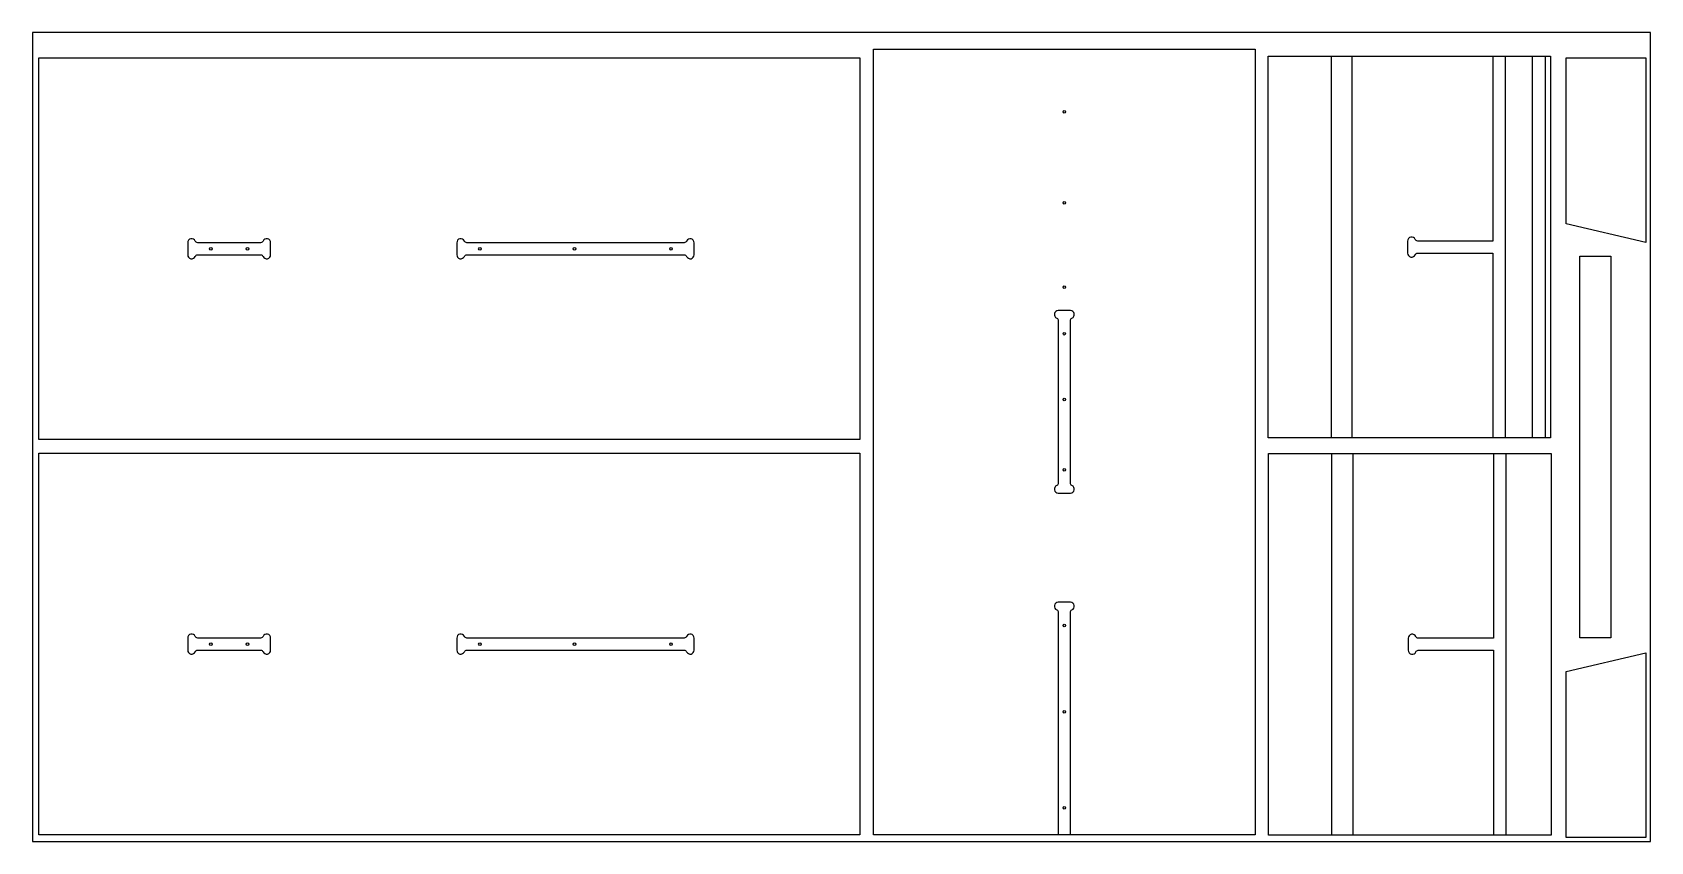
# Model space of a CAD drawing. Header units: millimetres. Extents: x 0 to 2440, y 0 to 1220.
import ezdxf

# ---------------------------------------------------------------- set-up
doc = ezdxf.new("R2010")
doc.units = ezdxf.units.MM
for name, color, linetype, true_color in [('Basisplaat', 7, 'Continuous', 0x000000), ('Boorgaten', 7, 'Continuous', 0x000000), ('Onderdelen', 7, 'Continuous', 0x000000)]:
    doc.layers.add(name, color=color, linetype=linetype, true_color=true_color)

msp = doc.modelspace()

# ---------------------------------------------------------------- linework, layer by layer
at = {"layer": 'Basisplaat'}
msp.add_lwpolyline([(0, 0), (2440, 0), (2440, 1220), (0, 1220)], close=True, dxfattribs=at)
at = {"layer": 'Boorgaten'}
for centre in [(1555.98199, 1100.31447), (1555.98199, 963.03133), (269.19747, 893.8), (324.25759, 893.8), (674.90692, 893.8), (817.36753, 893.8), (962.93203, 893.8), (1555.98199, 835.75199), (1555.98199, 765.75199), (1555.98199, 666.62493), (1555.98199, 560.35199), (1555.98199, 325.92199), (269.19747, 297.8), (324.25759, 297.8), (674.90692, 297.8), (817.36753, 297.8), (962.93203, 297.8), (1555.98199, 195.74493), (1555.98199, 50.88788)]:
    msp.add_circle(centre, 2, dxfattribs=at)
at = {"layer": 'Onderdelen'}
for points in [[(1247.62345, 1181.6), (1247.62345, 606), (10, 606), (10, 1181.6)], [(1843.78199, 10), (1268.18199, 10), (1268.18199, 1194.76267), (1843.78199, 1194.76267)], [(1863.11199, 1184.12), (2288.91199, 1184.12), (2288.91199, 608.52), (1863.11199, 608.52)], [(2312.88409, 1181.69), (2432.88409, 1181.69), (2432.88409, 903.37688), (2312.88409, 931.50918)], [(2380, 882.8), (2380, 307.2), (2333.35207, 307.2), (2333.35207, 882.8)], [(1247.62345, 585.6), (1247.62345, 10), (10, 10), (10, 585.6)], [(2289.79199, 585.37), (2289.79199, 9.77), (1863.99199, 9.77), (1863.99199, 585.37)], [(2432.88409, 6.09), (2312.88409, 6.09), (2312.88409, 256.27082), (2432.88409, 284.40312)]]:
    msp.add_lwpolyline(points, close=True, dxfattribs=at)
for points in [[(1958.1733, 1184.12), (1958.1733, 608.52)], [(1989.91199, 608.52), (1989.91199, 1184.12)], [(2221.33978, 608.52), (2221.33978, 1184.12)], [(2261.72914, 608.52), (2261.72914, 1184.12)], [(2281.66231, 608.52), (2281.66231, 1184.12)], [(1959.0533, 585.37), (1959.0533, 9.77)], [(1990.79199, 585.37), (1990.79199, 9.77)], [(2222.21978, 9.77), (2222.21978, 585.37)]]:
    msp.add_lwpolyline(points, dxfattribs=at)
for points in [[(2202.05371, 1184.12), (2202.05371, 905.42), (2088.78903, 905.42, -0.2982166116), (2085.12297, 907.82, 0.8128360428), (2073.62388, 905.42), (2073.62388, 887.22, 0.8128360428), (2085.12297, 884.82, -0.2982166116), (2088.78903, 887.22), (2202.05371, 887.22), (2202.05371, 608.52)], [(2202.93371, 585.37), (2202.93371, 306.67), (2089.66903, 306.67, -0.2982166116), (2086.00297, 309.07, 0.8128360428), (2074.50388, 306.67), (2074.50388, 288.47, 0.8128360428), (2086.00297, 286.07, -0.2982166116), (2089.66903, 288.47), (2202.93371, 288.47), (2202.93371, 9.77)], [(1565.08199, 10), (1565.08199, 345.75684, -0.2982166116), (1567.48199, 349.4229, 0.8128360428), (1565.08199, 360.92199), (1546.88199, 360.92199, 0.8128360428), (1544.48199, 349.4229, -0.2982166116), (1546.88199, 345.75684), (1546.88199, 10)]]:
    msp.add_lwpolyline(points, format="xyb", dxfattribs=at)
for points in [[(234.19747, 884.7, 0.8128360428), (245.69656, 882.3, -0.2982166116), (249.36262, 884.7), (344.09244, 884.7, -0.2982166116), (347.7585, 882.3, 0.8128360428), (359.25759, 884.7), (359.25759, 902.9, 0.8128360428), (347.7585, 905.3, -0.2982166116), (344.09244, 902.9), (249.36262, 902.9, -0.2982166116), (245.69656, 905.3, 0.8128360428), (234.19747, 902.9)], [(639.90692, 884.7, 0.8128360428), (651.40601, 882.3, -0.2982166116), (655.07207, 884.7), (982.76687, 884.7, -0.2982166116), (986.43293, 882.3, 0.8128363196), (997.93203, 884.7), (997.93203, 902.9, 0.8128363196), (986.43293, 905.3, -0.2982166116), (982.76687, 902.9), (655.07207, 902.9, -0.2982166116), (651.40601, 905.3, 0.8128360428), (639.90692, 902.9)], [(1546.88199, 525.35199), (1565.08199, 525.35199, 0.8128360428), (1567.48199, 536.85108, -0.2982166116), (1565.08199, 540.51714), (1565.08199, 785.58684, -0.2982166116), (1567.48199, 789.2529, 0.8128360428), (1565.08199, 800.75199), (1546.88199, 800.75199, 0.8128360428), (1544.48199, 789.2529, -0.2982166116), (1546.88199, 785.58684), (1546.88199, 540.51714, -0.2982166116), (1544.48199, 536.85108, 0.8128360428)], [(234.19747, 288.7, 0.8128360428), (245.69656, 286.3, -0.2982166116), (249.36262, 288.7), (344.09244, 288.7, -0.2982166116), (347.7585, 286.3, 0.8128360428), (359.25759, 288.7), (359.25759, 306.9, 0.8128360428), (347.7585, 309.3, -0.2982166116), (344.09244, 306.9), (249.36262, 306.9, -0.2982166116), (245.69656, 309.3, 0.8128360428), (234.19747, 306.9)], [(639.90692, 288.7, 0.8128360428), (651.40601, 286.3, -0.2982166116), (655.07207, 288.7), (982.76687, 288.7, -0.2982166116), (986.43293, 286.3, 0.8128363196), (997.93203, 288.7), (997.93203, 306.9, 0.8128363196), (986.43293, 309.3, -0.2982166116), (982.76687, 306.9), (655.07207, 306.9, -0.2982166116), (651.40601, 309.3, 0.8128360428), (639.90692, 306.9)]]:
    msp.add_lwpolyline(points, format="xyb", close=True, dxfattribs=at)

doc.saveas('drawing.dxf')
